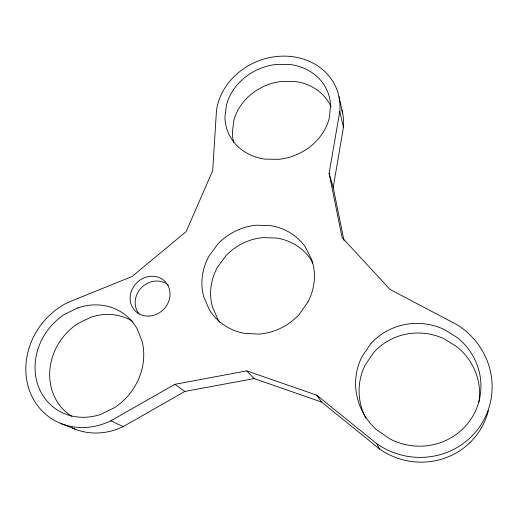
<?xml version="1.0" encoding="UTF-8"?>
<svg xmlns="http://www.w3.org/2000/svg" width="518" height="518" viewBox="0 0 518 518"><rect width="100%" height="100%" fill="white"/><g stroke="black" fill="none" stroke-linecap="round" stroke-linejoin="round"><path stroke-width="0.78" d="M343.958 240.371L333.204 187.497L343.44 127.409A60.949 53.471 -21.6 0 0 341.899 110.12M110.826 420.836L174.812 384.343L246.717 370.894L316.653 395.117L376.826 443.777A73.86 71.724 22.9 0 0 480.264 425.841A73.86 71.724 22.9 0 0 456.895 324.637L390.041 289.465L342.12 237.6L329.092 173.355L339.789 111.467A63.079 54.882 -21.8 0 0 284.531 56.132A63.079 54.882 -21.8 0 0 216.485 110.379L212.697 170.623L186.163 231.604L132.006 276.534L68.201 302.331A68.648 60.891 -53.3 0 0 29.481 390.566A68.648 60.891 -53.3 0 0 110.826 420.836L123.2 426.612L184.816 391.453L254.15 378.574L321.6 402.052L379.565 449.015A71.102 69.062 26.1 0 0 488.396 410.418M60.917 423.484L75 429.111M174.812 384.343L184.816 391.453M246.717 370.894L254.15 378.574M316.653 395.117L321.6 402.052M376.826 443.777L379.565 449.015M312.665 263.267L310.567 259.071A55.303 51.884 -33 0 0 276.839 238.073L263.008 237.6A55.303 51.884 -33 0 0 225.861 255.795L217.566 267.094A55.303 51.884 -33 0 0 212.477 307.025L217.916 319.438A55.303 51.884 -33 0 0 220.15 322.746M329.092 173.355L333.204 187.497M339.789 111.467L343.44 127.409M338.979 96.821L342.638 113.157M365.825 418.201A60.587 58.858 26 0 1 365.177 365.035L373.627 352.609A60.587 58.858 26 0 1 443.809 338.662L457.077 346.905A60.587 58.858 26 0 1 478.975 402.026M123.2 426.612A66.168 59.078 -54 0 1 72.112 427.862M71.866 416.31A56.391 50.343 -53.9 0 1 77.92 323.562L90.488 317.404A56.391 50.343 -53.9 0 1 132.75 321.438M233.773 142.489A51.942 45.565 -21.6 0 1 232.342 132.271L233.877 120.286A51.942 45.565 -21.6 0 1 281.313 81.456L294.36 81.417A51.942 45.565 -21.6 0 1 331.144 106.954M139.115 313.992A20.61 18.642 -44.7 0 1 141.725 287.393A20.61 18.642 -44.7 0 1 168.35 285.14M330.555 104.824L329.429 117.45A53.755 46.769 -21.8 0 1 278.865 159.33L264.886 159.117A53.755 46.769 -21.8 0 1 224.935 116.887L226.567 104.571A53.755 46.769 -21.8 0 1 275.667 64.504L289.141 64.413A53.755 46.769 -21.8 0 1 330.555 104.824M370.765 343.79L361.972 356.675A62.937 61.124 22.8 0 0 376.638 429.823L390.365 439.18A62.937 61.124 22.8 0 0 471.069 418.939A62.937 61.124 22.8 0 0 457.491 337.717L443.693 329.208A62.937 61.124 22.8 0 0 370.765 343.79M307.899 302.059L299.171 314.439A57.368 53.503 -32.7 0 1 258.838 334.123L243.952 333.275A57.368 53.503 -32.7 0 1 209.369 309.79L203.788 296.982A57.368 53.503 -32.7 0 1 209.201 255.75L217.819 244.075A57.368 53.503 -32.7 0 1 256.306 225.207L270.629 225.654A57.368 53.503 -32.7 0 1 305.503 247.222L311.758 259.732A57.368 53.503 -32.7 0 1 307.899 302.059M77.57 307.977L64.556 314.355A58.502 51.891 -53.2 0 0 38.215 385.929A58.502 51.891 -53.2 0 0 100.783 414.355L114.465 407.679A58.502 51.891 -53.2 0 0 142.197 341.576L137.05 328.58A58.502 51.891 -53.2 0 0 77.57 307.977M149.093 316.064A20.947 18.888 -44.5 0 0 167.838 285.295A20.947 18.888 -44.5 0 0 133.307 287.153A20.947 18.888 -44.5 0 0 149.093 316.064"/></g></svg>
